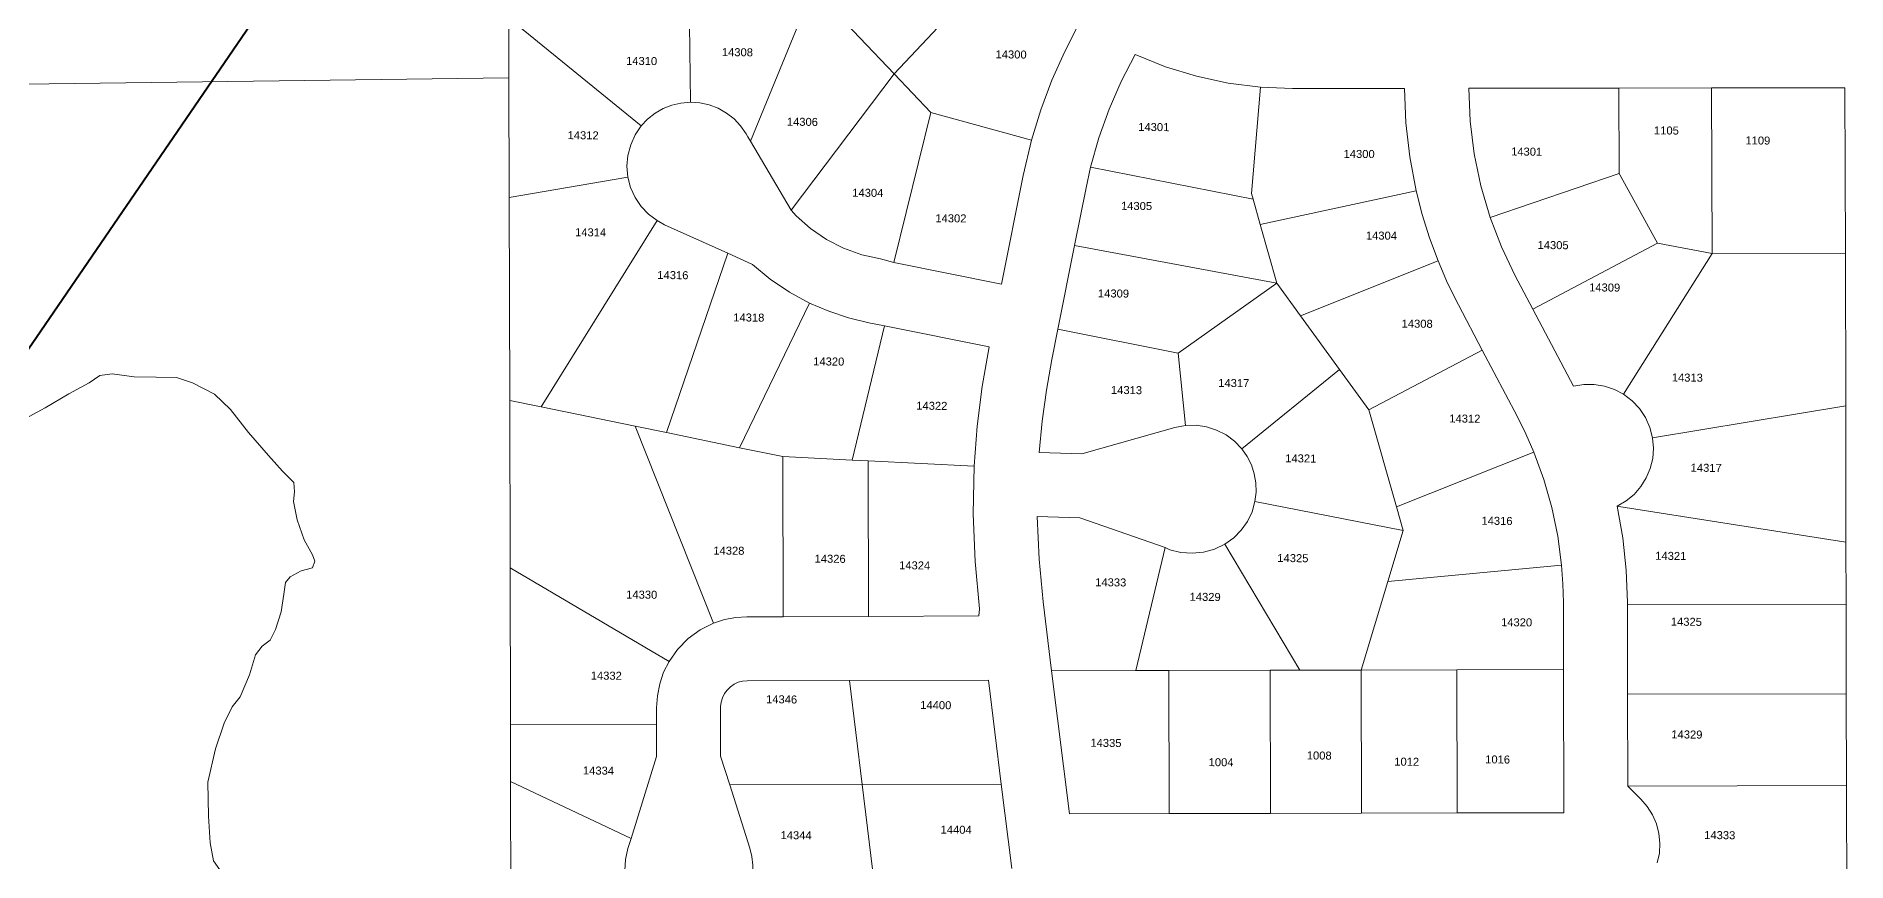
# Model space of a CAD drawing. Header units: feet. Extents: x 2808417 to 2820762, y 948624 to 970780.
# Drawn here: x 2815638 to 2817335, y 963665 to 964439 of the extents above; entities that cross this region are included whole.
import ezdxf
from ezdxf.enums import TextEntityAlignment as Align

# ---------------------------------------------------------------- set-up
doc = ezdxf.new("R2010")
doc.units = ezdxf.units.FT
doc.header["$LTSCALE"] = 0.015
doc.header["$MEASUREMENT"] = 0
doc.layers.add('Dakota County Addresses', color=7, linetype='Continuous')
doc.layers.add('Dakota County Parcels', color=7, linetype='Continuous')
doc.layers.add('WORK BOUNDARY', color=110, linetype='Continuous', lineweight=40)
doc.styles.add('Dimensions 100', font='arial.ttf')

# ---------------------------------------------------------------- blocks, each defined once
blk = doc.blocks.new('ACMAP_ANN_TEMPLATE_Dakota County Addresses')
at = {"layer": 'Dakota County Addresses', "style": 'Dimensions 100'}
blk.add_attdef('DakotaCountyAddress', text='', height=50, dxfattribs=at).set_placement((0, 0), align=Align.CENTER)

msp = doc.modelspace()

# ---------------------------------------------------------------- linework, layer by layer
at = {"layer": 'Dakota County Parcels', "lineweight": 5}
for p, q in [((2816251.3, 964376.8), (2816249.2, 964589.6)), ((2816442.2, 964403.3), (2816545.4, 964512.7)), ((2816307.6, 964340.4), (2816366.3, 964483)), ((2816378.1, 964470.7), (2816442.2, 964403.3)), ((2816081.2, 964455.4), (2816205.3, 964354.6)), ((2816081.3, 964399.5), (2816081.2, 964455.4)), ((2815281.4, 964389.5), (2816081.3, 964399.5)), ((2816081.6, 964287.4), (2816081.3, 964399.5)), ((2816345.8, 964275.8), (2816442.2, 964403.3)), ((2816442.2, 964403.3), (2816476.6, 964367.1)), ((2816777.3, 964291.2), (2816785.6, 964390.9)), ((2816785.6, 964390.9), (2816815.6, 964389.7)), ((2816815.6, 964389.7), (2816920.8, 964389.8)), ((2816980.8, 964389.9), (2817121.5, 964390.1)), ((2817121.5, 964390.1), (2817208.5, 964390.2)), ((2817121.7, 964310.1), (2817121.5, 964390.1)), ((2817208.5, 964390.2), (2817333.5, 964390.3)), ((2817208.9, 964235.1), (2817208.5, 964390.2)), ((2817333.9, 964235.4), (2817333.5, 964390.3)), ((2816442, 964226.6), (2816476.6, 964367.1)), ((2816476.6, 964367.1), (2816571.1, 964341.3)), ((2816303.5, 964347.3), (2816305.3, 964344.3)), ((2816305.3, 964344.3), (2816307.6, 964340.4)), ((2816307.6, 964340.4), (2816345.8, 964275.8)), ((2816571.1, 964341.3), (2816563.3, 964308.3)), ((2816081.6, 964287.4), (2816192.8, 964306.6)), ((2816543, 964206.5), (2816563.3, 964308.3)), ((2816626.5, 964316.1), (2816622.2, 964296.6)), ((2816626.5, 964316.1), (2816778.8, 964285.9)), ((2817000.9, 964268.9), (2817121.7, 964310.1)), ((2817121.7, 964310.1), (2817157.8, 964244.7)), ((2816082, 964097.4), (2816081.6, 964287.4)), ((2816611.4, 964242.7), (2816622.2, 964296.6)), ((2816777.3, 964291.2), (2816778.8, 964285.9)), ((2816785.5, 964262.4), (2816931.6, 964293.8)), ((2816345.8, 964275.8), (2816350.4, 964270.3)), ((2816778.8, 964285.9), (2816785.5, 964262.4)), ((2816111.4, 964091.4), (2816220.2, 964265.9)), ((2816220.2, 964265.9), (2816227.1, 964262.1)), ((2816227.1, 964262.1), (2816286.3, 964235.3)), ((2816785.5, 964262.4), (2816801, 964207.4)), ((2816228.9, 964067.3), (2816286.3, 964235.3)), ((2816286.3, 964235.3), (2816309.5, 964224.7)), ((2816595.8, 964164.2), (2816611.4, 964242.7)), ((2816801, 964207.4), (2816611.4, 964242.7)), ((2817041, 964183.1), (2817157.8, 964244.7)), ((2817126, 964103.3), (2817208.9, 964235.1)), ((2817157.8, 964244.7), (2817208.9, 964235.1)), ((2817208.9, 964235.1), (2817333.9, 964235.4)), ((2817334.2, 964092.5), (2817333.9, 964235.4)), ((2816429.5, 964230.1), (2816442, 964226.6)), ((2816442, 964226.6), (2816543, 964206.5)), ((2816823.3, 964176.6), (2816952.1, 964228.2)), ((2816708.6, 964141.7), (2816801, 964207.4)), ((2816801, 964207.4), (2816823.3, 964176.6)), ((2817024.2, 964214.9), (2817041, 964183.1)), ((2816297.5, 964053.2), (2816363.1, 964188.7)), ((2816971.2, 964186.9), (2816993.5, 964144.6)), ((2816403, 964041.6), (2816433.2, 964167.2)), ((2816418.5, 964170.1), (2816433.2, 964167.2)), ((2816433.2, 964167.2), (2816531.3, 964147.6)), ((2816823.3, 964176.6), (2816859.7, 964126.4)), ((2817041, 964183.1), (2817079.2, 964110.7)), ((2816590.1, 964135.9), (2816595.8, 964164.2)), ((2816595.8, 964164.2), (2816708.6, 964141.7)), ((2816708.6, 964141.7), (2816715.5, 964074)), ((2816887.2, 964088.5), (2816993.5, 964144.6)), ((2816993.5, 964144.6), (2817026.2, 964082.6)), ((2815697.9, 964120.7), (2815687.8, 964114)), ((2815709.5, 964122.5), (2815697.9, 964120.7)), ((2815730.1, 964119.6), (2815709.5, 964122.5)), ((2815750.7, 964119.1), (2815730.1, 964119.6)), ((2815769.8, 964118.9), (2815750.7, 964119.1)), ((2815784.8, 964113.8), (2815769.8, 964118.9)), ((2816768.2, 964052.1), (2816859.7, 964126.4)), ((2816859.7, 964126.4), (2816887.2, 964088.5)), ((2815668.8, 964103.5), (2815646.7, 964090.4)), ((2815687.8, 964114), (2815668.8, 964103.5)), ((2815805.2, 964103.2), (2815784.8, 964113.8)), ((2815820.4, 964089), (2815805.2, 964103.2)), ((2815646.7, 964090.4), (2815624.2, 964078.5)), ((2815837.3, 964067.5), (2815820.4, 964089)), ((2816082.4, 963940.5), (2816082, 964097.4)), ((2816082, 964097.4), (2816111.4, 964091.4)), ((2816111.4, 964091.4), (2816199.5, 964073.3)), ((2816887.2, 964088.5), (2816913, 963997.7)), ((2817153.2, 964062.4), (2817334.2, 964092.5)), ((2817334.4, 963964.7), (2817334.2, 964092.5)), ((2815855.8, 964046), (2815837.3, 964067.5)), ((2816199.5, 964073.3), (2816273.1, 963888.8)), ((2816199.5, 964073.3), (2816228.9, 964067.3)), ((2816228.9, 964067.3), (2816297.5, 964053.2)), ((2816618.3, 964047.5), (2816705.4, 964072.1)), ((2816715.5, 964074), (2816705.4, 964072.1)), ((2816297.5, 964053.2), (2816338.1, 964044.9)), ((2816578.3, 964048.8), (2816618.3, 964047.5)), ((2816913, 963997.7), (2817041.8, 964049.1)), ((2815868.9, 964031.2), (2815855.8, 964046)), ((2816338.4, 963894.9), (2816338.1, 964044.9)), ((2816338.1, 964044.9), (2816403, 964041.6)), ((2816403, 964041.6), (2816418.1, 964040.8)), ((2816418.4, 963895.1), (2816418.1, 964040.8)), ((2816418.1, 964040.8), (2816517.4, 964035.8)), ((2815879.7, 964020.7), (2815868.9, 964031.2)), ((2815880.2, 964011.9), (2815879.7, 964020.7)), ((2815879.3, 964002.8), (2815880.2, 964011.9)), ((2815882.7, 963985.7), (2815879.3, 964002.8)), ((2816780.5, 964002.8), (2816919.3, 963975.6)), ((2816913, 963997.7), (2816919.3, 963975.6)), ((2817120, 963998.4), (2817121.6, 963998.1)), ((2817121.6, 963998.1), (2817334.4, 963964.7)), ((2815889.4, 963966.9), (2815882.7, 963985.7)), ((2816576.5, 963988.8), (2816616.4, 963987.6)), ((2816616.4, 963987.6), (2816696.2, 963959.7)), ((2815897.2, 963952.8), (2815889.4, 963966.9)), ((2816905, 963927.7), (2816919.3, 963975.6)), ((2817334.6, 963906.7), (2817334.4, 963964.7)), ((2815899.3, 963946.8), (2815897.2, 963952.8)), ((2815897.2, 963940.5), (2815899.3, 963946.8)), ((2816668.8, 963844.4), (2816696.2, 963959.7)), ((2816696.2, 963959.7), (2816700.7, 963957.6)), ((2816752.4, 963962.8), (2816822.7, 963844.8)), ((2815871.9, 963926.9), (2815876.3, 963932.3)), ((2815876.3, 963932.3), (2815886.7, 963937.8)), ((2815886.7, 963937.8), (2815897.2, 963940.5)), ((2816082.7, 963793.5), (2816082.4, 963940.5)), ((2816082.4, 963940.5), (2816231.3, 963852.9)), ((2816905, 963927.7), (2817067.9, 963943.1)), ((2815867.9, 963899.3), (2815870.2, 963915.9)), ((2815870.2, 963915.9), (2815871.9, 963926.9)), ((2816880, 963844.9), (2816905, 963927.7)), ((2815862.6, 963883), (2815867.9, 963899.3)), ((2816418.4, 963895.1), (2816521.8, 963895.7)), ((2816521.8, 963895.7), (2816522.3, 963902.2)), ((2816581.9, 963908.8), (2816589.9, 963844.3)), ((2817069.7, 963845.3), (2817069.6, 963908.2)), ((2817129.6, 963906.3), (2817129.6, 963908.3)), ((2817129.6, 963906.3), (2817334.6, 963906.7)), ((2817129.8, 963822.2), (2817129.6, 963906.3)), ((2817334.7, 963822.6), (2817334.6, 963906.7)), ((2815857.6, 963872.8), (2815862.6, 963883)), ((2816304.4, 963894.8), (2816338.4, 963894.9)), ((2816338.4, 963894.9), (2816418.4, 963895.1)), ((2815843.6, 963859.2), (2815850, 963867.2)), ((2815850, 963867.2), (2815857.6, 963872.8)), ((2815838.2, 963840.4), (2815843.6, 963859.2)), ((2816794.8, 963844.7), (2816822.7, 963844.8)), ((2816822.7, 963844.8), (2816880, 963844.9)), ((2816880, 963844.9), (2816969.7, 963845.1)), ((2816880.3, 963710.8), (2816880, 963844.9)), ((2816969.7, 963845.1), (2817069.7, 963845.3)), ((2816970, 963711), (2816969.7, 963845.1)), ((2817070, 963711.2), (2817069.7, 963845.3)), ((2815829.5, 963819.8), (2815838.2, 963840.4)), ((2816304.6, 963834.8), (2816400.6, 963835.1)), ((2816400.6, 963835.1), (2816530.6, 963835.4)), ((2816400.6, 963835.1), (2816412.4, 963737.8)), ((2816530.6, 963835.4), (2816542.7, 963738.1)), ((2816589.9, 963844.3), (2816668.8, 963844.4)), ((2816589.9, 963844.3), (2816606.6, 963710.2)), ((2816668.8, 963844.4), (2816699.9, 963844.5)), ((2816699.9, 963844.5), (2816794.8, 963844.7)), ((2816700.2, 963710.4), (2816699.9, 963844.5)), ((2816795, 963710.6), (2816794.8, 963844.7)), ((2815821.9, 963810.3), (2815829.5, 963819.8)), ((2817129.8, 963822.2), (2817334.7, 963822.6)), ((2817129.9, 963736.2), (2817129.8, 963822.2)), ((2817334.9, 963736.6), (2817334.7, 963822.6)), ((2815806.3, 963771.1), (2815814.3, 963795)), ((2815814.3, 963795), (2815821.9, 963810.3)), ((2816219.7, 963793.8), (2816219.6, 963809.6)), ((2816279.7, 963764.2), (2816279.6, 963810.7)), ((2816082.7, 963793.5), (2816219.7, 963793.8)), ((2816082.8, 963740.5), (2816082.7, 963793.5)), ((2816219.7, 963764), (2816219.7, 963793.8)), ((2815799.1, 963740), (2815806.3, 963771.1)), ((2816195.7, 963687.2), (2816219.7, 963764)), ((2816279.7, 963764.2), (2816288.2, 963737.5)), ((2815799.6, 963708.1), (2815799.1, 963740)), ((2816082.8, 963740.5), (2816195.7, 963687.2)), ((2816083.2, 963590.5), (2816082.8, 963740.5)), ((2816288.2, 963737.5), (2816412.4, 963737.8)), ((2816288.2, 963737.5), (2816307.1, 963677.9)), ((2816412.4, 963737.8), (2816542.7, 963738.1)), ((2816412.4, 963737.8), (2816423.9, 963643.1)), ((2816542.7, 963738.1), (2816552.6, 963659.1)), ((2817129.9, 963736.2), (2817334.9, 963736.6)), ((2817129.9, 963736.2), (2817142.1, 963724.1)), ((2817335.2, 963612.2), (2817334.9, 963736.6)), ((2816606.6, 963710.2), (2816700.2, 963710.4)), ((2816700.2, 963710.4), (2816795, 963710.6)), ((2816795, 963710.6), (2816880.3, 963710.8)), ((2816880.3, 963710.8), (2816970, 963711)), ((2816970, 963711), (2817070, 963711.2)), ((2815801.1, 963683), (2815799.6, 963708.1)), ((2815804.5, 963666.3), (2815801.1, 963683)), ((2816192.7, 963677.6), (2816195.7, 963687.2)), ((2815810.4, 963657.7), (2815804.5, 963666.3))]:
    msp.add_line(p, q, dxfattribs=at)
for points in [[(2816615.8, 964450.7), (2816602.2, 964424.4), (2816590.1, 964397.4), (2816579.8, 964369.7), (2816571.1, 964341.3)], [(2816668.2, 964421.4), (2816655.2, 964396.2), (2816643.9, 964370.2), (2816634.3, 964343.4), (2816626.5, 964316.1)], [(2816668.2, 964421.4), (2816696.5, 964410.1), (2816725.6, 964401.1), (2816755.4, 964394.8), (2816785.6, 964390.9)], [(2816920.8, 964389.8), (2816922, 964357.6), (2816925.6, 964325.5), (2816931.6, 964293.8)], [(2816980.8, 964389.9), (2816982.1, 964359.1), (2816985.9, 964328.6), (2816992.2, 964298.4), (2817000.9, 964268.9)], [(2816251.3, 964376.8), (2816242.5, 964376), (2816234, 964374), (2816225.8, 964370.8), (2816218.2, 964366.4), (2816211.3, 964361), (2816205.3, 964354.6)], [(2816303.5, 964347.3), (2816298.4, 964354.6), (2816292.3, 964361.2), (2816285.2, 964366.7), (2816277.4, 964371.1), (2816269, 964374.3), (2816260.2, 964376.2), (2816251.3, 964376.8)], [(2816205.3, 964354.6), (2816199.6, 964346.1), (2816195.4, 964336.8), (2816192.8, 964326.9), (2816191.9, 964316.8), (2816192.8, 964306.6)], [(2816192.8, 964306.6), (2816195.3, 964296.8), (2816199.5, 964287.6), (2816205.1, 964279.2), (2816212.1, 964271.9), (2816220.2, 964265.9)], [(2816931.6, 964293.8), (2816937.3, 964271.6), (2816944.1, 964249.7), (2816952.1, 964228.2)], [(2816350.4, 964270.3), (2816363.9, 964258.4), (2816378.9, 964248.3), (2816394.9, 964240.1), (2816411.9, 964234), (2816429.5, 964230.1)], [(2817000.9, 964268.9), (2817011.5, 964241.4), (2817024.2, 964214.9)], [(2816309.5, 964224.7), (2816326.2, 964211.1), (2816344.1, 964199), (2816363.1, 964188.7)], [(2816952.1, 964228.2), (2816961.1, 964207.3), (2816971.2, 964186.9)], [(2816363.1, 964188.7), (2816381, 964181), (2816399.6, 964174.7), (2816418.5, 964170.1)], [(2816531.3, 964147.6), (2816524.9, 964110.6), (2816520.2, 964073.3), (2816517.4, 964035.8)], [(2816590.1, 964135.9), (2816585, 964107), (2816581.1, 964078), (2816578.3, 964048.8)], [(2817126, 964103.3), (2817117.4, 964107.8), (2817108.1, 964110.8), (2817098.5, 964112.3), (2817088.8, 964112.3), (2817079.2, 964110.7)], [(2817153.2, 964062.4), (2817150.7, 964072.2), (2817146.6, 964081.4), (2817141, 964089.9), (2817134.1, 964097.2), (2817126, 964103.3)], [(2817041.8, 964049.1), (2817034.4, 964066.1), (2817026.2, 964082.6)], [(2816768.2, 964052.1), (2816761.4, 964059.3), (2816753.4, 964065.2), (2816744.6, 964069.7), (2816735.2, 964072.8), (2816725.4, 964074.2), (2816715.5, 964074)], [(2816780.5, 964002.8), (2816781.6, 964011.5), (2816781.4, 964020.2), (2816779.9, 964028.8), (2816777.1, 964037.1), (2816773.2, 964045), (2816768.2, 964052.1)], [(2817067.9, 963943.1), (2817064.3, 963970.2), (2817058.7, 963997.1), (2817051.2, 964023.4), (2817041.8, 964049.1)], [(2817120, 963998.4), (2817128.3, 964003.3), (2817135.8, 964009.4), (2817142.1, 964016.7), (2817147.3, 964024.8), (2817151, 964033.7), (2817153.3, 964043.1), (2817154.1, 964052.8), (2817153.2, 964062.4)], [(2816517.4, 964035.8), (2816516.4, 963991.2), (2816518.1, 963946.6), (2816522.3, 963902.2)], [(2816752.4, 963962.8), (2816760.6, 963968.6), (2816767.6, 963975.8), (2816773.4, 963984), (2816777.8, 963993.1), (2816780.5, 964002.8)], [(2817129.6, 963908.3), (2817128.5, 963938.5), (2817125.3, 963968.6), (2817120, 963998.4)], [(2816576.5, 963988.8), (2816578.1, 963948.7), (2816581.9, 963908.8)], [(2816700.7, 963957.6), (2816711, 963955), (2816721.7, 963954.3), (2816732.4, 963955.3), (2816742.7, 963958.2), (2816752.4, 963962.8)], [(2817069.6, 963908.2), (2817069.1, 963925.6), (2817067.9, 963943.1)], [(2816273.1, 963888.8), (2816260.6, 963882.5), (2816249.3, 963874.3), (2816239.4, 963864.3), (2816231.3, 963852.9)], [(2816304.4, 963894.8), (2816293.8, 963894.1), (2816283.3, 963892.1), (2816273.1, 963888.8)], [(2816231.3, 963852.9), (2816226.3, 963842.8), (2816222.6, 963832.1), (2816220.4, 963820.9), (2816219.6, 963809.6)], [(2816304.6, 963834.8), (2816300.3, 963834.5), (2816296.2, 963833.4), (2816292.3, 963831.6), (2816288.8, 963829.2), (2816285.7, 963826.2), (2816283.2, 963822.8), (2816281.3, 963819), (2816280.1, 963814.9), (2816279.6, 963810.7)], [(2817157.6, 963664.4), (2817159.5, 963673.4), (2817160, 963682.6), (2817159.1, 963691.8), (2817156.8, 963700.8), (2817153.1, 963709.3), (2817148.2, 963717.1), (2817142.1, 963724.1)], [(2816192.7, 963677.6), (2816190.5, 963667.4), (2816190, 963657), (2816191.4, 963646.7), (2816194.6, 963636.7)], [(2816308.4, 963646.3), (2816309.7, 963654.2), (2816309.9, 963662.2), (2816309, 963670.1), (2816307.1, 963677.9)]]:
    msp.add_lwpolyline(points, dxfattribs=at)
at = {"layer": 'WORK BOUNDARY', "ltscale": 50, "flags": 128}
msp.add_lwpolyline([(2814379.4, 963195.7), (2814811.2, 962994.8), (2814811.7, 963535), (2814983.4, 963533.3), (2815202.7, 963693.3), (2815438.1, 963864.9), (2816047.2, 964753.8), (2816123, 964890.8), (2816170, 964866.4), (2816239.1, 964980.1), (2816232.6, 965048), (2816087.9, 965122.7), (2816002.5, 965156.8), (2816061.7, 965395.4), (2816022.5, 965602.6), (2814801.8, 965593.2), (2814803.9, 966406.1), (2814093.6, 965798.1)], dxfattribs=at)

# ---------------------------------------------------------------- block references
at = {"layer": 'Dakota County Addresses', "lineweight": 5, "xscale": 0.15, "yscale": 0.15, "zscale": 0.15, "rotation": 359.5015230000861}
for p, values in [((2816295.4, 964419.9), {'DakotaCountyAddress': '14308'}), ((2816551.9, 964417.8), {'DakotaCountyAddress': '14300'}), ((2816205.6, 964411.7), {'DakotaCountyAddress': '14310'}), ((2816356.3, 964354.7), {'DakotaCountyAddress': '14306'}), ((2816685.6, 964349.8), {'DakotaCountyAddress': '14301'}), ((2817166.1, 964346.6), {'DakotaCountyAddress': '1105'}), ((2816150.8, 964342.1), {'DakotaCountyAddress': '14312'}), ((2817251.8, 964337.2), {'DakotaCountyAddress': '1109'}), ((2816878.1, 964324.6), {'DakotaCountyAddress': '14300'}), ((2817035.1, 964326.8), {'DakotaCountyAddress': '14301'}), ((2816417.6, 964288.2), {'DakotaCountyAddress': '14304'}), ((2816495.5, 964264.3), {'DakotaCountyAddress': '14302'}), ((2816669.5, 964275.9), {'DakotaCountyAddress': '14305'}), ((2816157.8, 964251.2), {'DakotaCountyAddress': '14314'}), ((2816899, 964248.1), {'DakotaCountyAddress': '14304'}), ((2817059.9, 964239.2), {'DakotaCountyAddress': '14305'}), ((2816234.9, 964211.1), {'DakotaCountyAddress': '14316'}), ((2816647.9, 964193.9), {'DakotaCountyAddress': '14309'}), ((2817108.2, 964199.5), {'DakotaCountyAddress': '14309'}), ((2816306.1, 964171.4), {'DakotaCountyAddress': '14318'}), ((2816932.5, 964165.6), {'DakotaCountyAddress': '14308'}), ((2816381, 964130.2), {'DakotaCountyAddress': '14320'}), ((2816760.6, 964110), {'DakotaCountyAddress': '14317'}), ((2817185.7, 964115.1), {'DakotaCountyAddress': '14313'}), ((2816660.1, 964103.4), {'DakotaCountyAddress': '14313'}), ((2816477.6, 964088.7), {'DakotaCountyAddress': '14322'}), ((2816977.2, 964076.7), {'DakotaCountyAddress': '14312'}), ((2816823.4, 964039.4), {'DakotaCountyAddress': '14321'}), ((2817203.4, 964030.6), {'DakotaCountyAddress': '14317'}), ((2817007.3, 963980.9), {'DakotaCountyAddress': '14316'}), ((2816287.4, 963953), {'DakotaCountyAddress': '14328'}), ((2816382.3, 963945.4), {'DakotaCountyAddress': '14326'}), ((2816461.5, 963939.2), {'DakotaCountyAddress': '14324'}), ((2816816, 963946), {'DakotaCountyAddress': '14325'}), ((2817170.2, 963948.1), {'DakotaCountyAddress': '14321'}), ((2816645.3, 963923.3), {'DakotaCountyAddress': '14333'}), ((2816205.7, 963911.8), {'DakotaCountyAddress': '14330'}), ((2816733.8, 963909.7), {'DakotaCountyAddress': '14329'}), ((2817025.7, 963885.9), {'DakotaCountyAddress': '14320'}), ((2817184.8, 963886.4), {'DakotaCountyAddress': '14325'}), ((2816172.5, 963835.9), {'DakotaCountyAddress': '14332'}), ((2816336.8, 963813.7), {'DakotaCountyAddress': '14346'}), ((2816481.3, 963808.3), {'DakotaCountyAddress': '14400'}), ((2816640.8, 963772.9), {'DakotaCountyAddress': '14335'}), ((2817185.3, 963780.8), {'DakotaCountyAddress': '14329'}), ((2816748.7, 963754.8), {'DakotaCountyAddress': '1004'}), ((2816840.7, 963761.1), {'DakotaCountyAddress': '1008'}), ((2816922.7, 963755.3), {'DakotaCountyAddress': '1012'}), ((2817007.9, 963757.4), {'DakotaCountyAddress': '1016'}), ((2816165.2, 963747), {'DakotaCountyAddress': '14334'}), ((2816350.4, 963686.4), {'DakotaCountyAddress': '14344'}), ((2816500.4, 963691.6), {'DakotaCountyAddress': '14404'}), ((2817216.1, 963686.5), {'DakotaCountyAddress': '14333'})]:
    msp.add_blockref('ACMAP_ANN_TEMPLATE_Dakota County Addresses', p, dxfattribs=at).add_auto_attribs(values)

doc.saveas('drawing.dxf')
